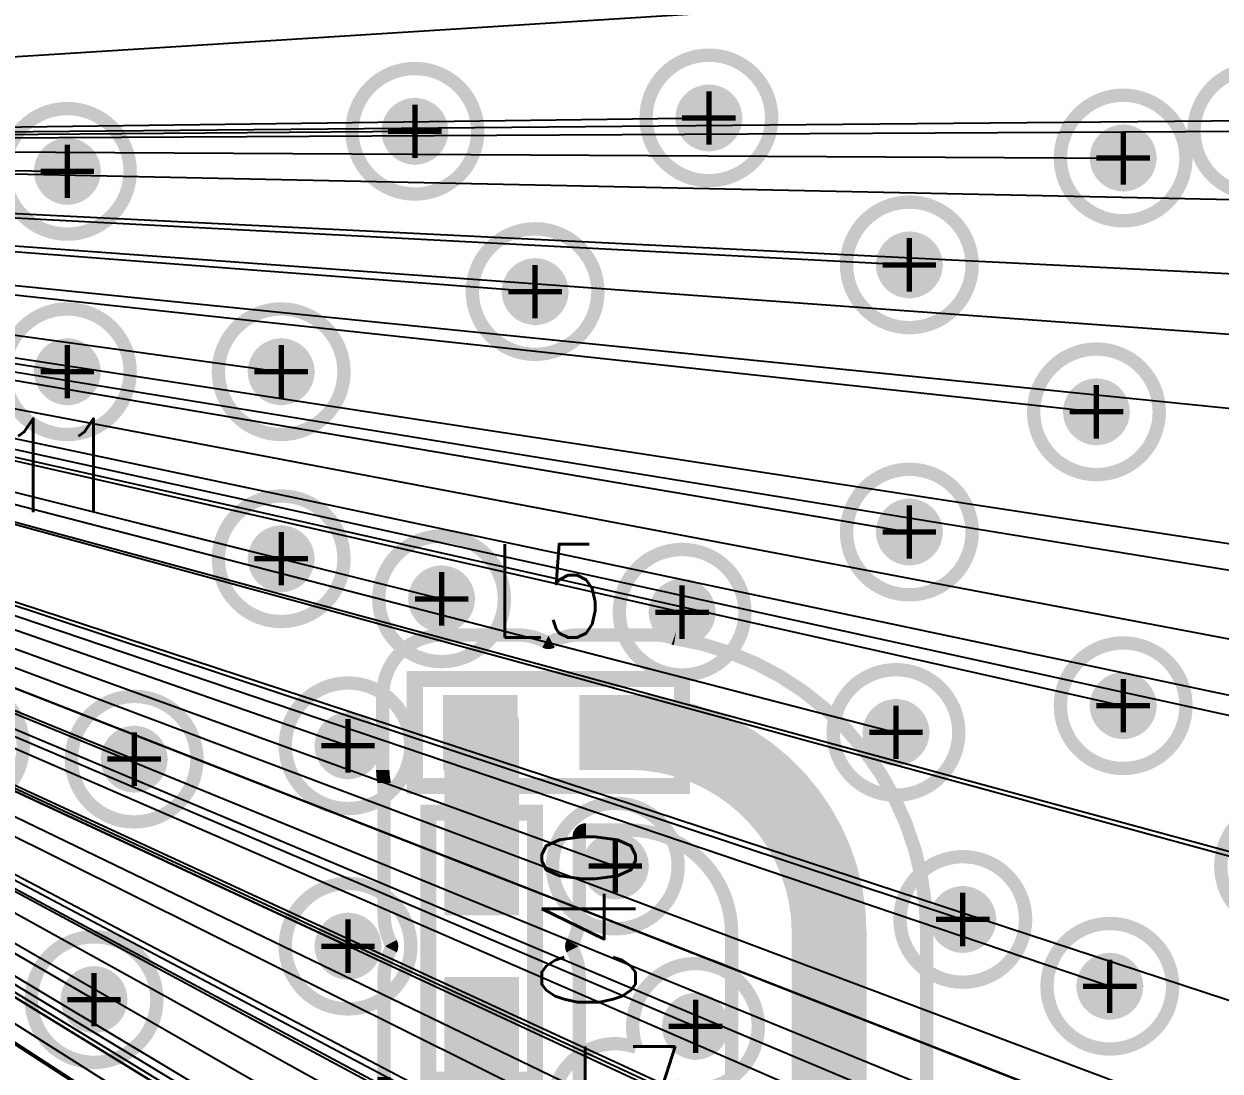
# Model space of a CAD drawing. Extents: x -1.33 to 3.2, y -3.63 to 2.02.
# Drawn here: x 0.8037 to 1.2512, y 1.3082 to 1.7002 of the extents above; entities that cross this region are included whole.
import ezdxf
from ezdxf.enums import TextEntityAlignment as Align

# ---------------------------------------------------------------- set-up
doc = ezdxf.new("R2010")
doc.units = 0
for name, pattern in [('SIG_0', [2, 1, 1]), ('SIG_10', [2, 1, 1]), ('SIG_12', [2, 1, 1]), ('SIG_52', [2, 1, 1]), ('SIG_9', [2, 1, 1])]:
    doc.linetypes.add(name, pattern=pattern)
for name, color, linetype in [('DRIL_PLTE_THRU_01', 16, 'CONTINUOUS'), ('DRIL_PLTE_THRU_02', 106, 'CONTINUOUS'), ('DRIL_PLTE_THRU_03', 255, 'CONTINUOUS'), ('DRIL_PLTE_THRU_04', 176, 'CONTINUOUS'), ('DRIL_SYMBOL', 254, 'CONTINUOUS'), ('LINK_00', 254, 'CONTINUOUS'), ('PADS_BOT', 5, 'CONTINUOUS'), ('PADS_INNER', 1, 'CONTINUOUS'), ('PADS_TOP', 1, 'CONTINUOUS'), ('PART_NAME_123', 255, 'CONTINUOUS'), ('PART_TOP_2DLINE_123', 255, 'CONTINUOUS'), ('POUR_VIATHERM_01', 1, 'CONTINUOUS'), ('POUR_VIATHERM_02', 112, 'CONTINUOUS'), ('POUR_VIATHERM_04', 5, 'CONTINUOUS'), ('POUR_VOID_01', 1, 'CONTINUOUS'), ('POUR_VOID_03', 222, 'CONTINUOUS'), ('TRACE_01', 1, 'CONTINUOUS'), ('VIAPTS', 34, 'CONTINUOUS')]:
    doc.layers.add(name, color=color, linetype=linetype)
doc.styles.add('W0$005', font='simplex', dxfattribs={"width": 0.75})

# ---------------------------------------------------------------- blocks, each defined once
blk = doc.blocks.new('POUR_VOID_730')
at = {"layer": 'POUR_VOID_01', "const_width": 0.005}
for points in [[(-15.8715, -16.664), (-15.8715, -16.54, 0.414214), (-15.91, -16.5015), (-15.9145, -16.5015), (-15.926, -16.5015, 0.414214), (-15.9285, -16.504), (-15.9285, -16.5055), (-15.9285, -16.5195), (-15.9285, -16.5335, -0.12007), (-15.93102, -16.54385, 0.243655), (-15.93102, -16.54615, -0.12007), (-15.9285, -16.5565), (-15.9285, -16.5705), (-15.9285, -16.5845), (-15.9285, -16.60103, 0.050124)], [(-16.004, -16.5965, 0.414214), (-16.0015, -16.594), (-16.0015, -16.5845), (-16.0015, -16.5565, -0.12007), (-15.99898, -16.54615, 0.243655), (-15.99898, -16.54385, -0.12007), (-16.0015, -16.5335), (-16.0015, -16.5195), (-16.0015, -16.48397, 0.050124), (-16.00155, -16.48348, -0.050126), (-16.002, -16.479), (-16.002, -16.451, -0.414214), (-15.9795, -16.4285), (-15.9515, -16.4285, -0.12007), (-15.94115, -16.43102, 0.243655), (-15.93885, -16.43102, -0.12007), (-15.9285, -16.4285), (-15.9005, -16.4285, -0.083708), (-15.89312, -16.42974, 0.044576), (-15.89269, -16.42985, -0.369264), (-15.7985, -16.54), (-15.7985, -16.67103, 0.050124)]]:
    blk.add_lwpolyline(points, format="xyb", dxfattribs=at)
blk = doc.blocks.new('POUR_OUTLINE_677')
blk.add_blockref('POUR_VOID_730', (0, 0))
blk = doc.blocks.new('POUR_VIATHERM_781')
at = {"layer": 'POUR_VIATHERM_01'}
for points in [[(-16.11, -16.5525), (-16.11, -16.5525)], [(-16.1225, -16.565), (-16.1225, -16.565)], [(-16.0975, -16.565), (-16.0975, -16.565)], [(-16.11, -16.5775), (-16.11, -16.5775)]]:
    blk.add_lwpolyline(points, dxfattribs=at)
blk = doc.blocks.new('POUR_VIATHERM_914')
at = {"layer": 'POUR_VIATHERM_01'}
for points in [[(-16.12, -16.3175), (-16.12, -16.3175)], [(-16.1325, -16.33), (-16.1325, -16.33)], [(-16.1075, -16.33), (-16.1075, -16.33)], [(-16.12, -16.3425), (-16.12, -16.3425)]]:
    blk.add_lwpolyline(points, dxfattribs=at)
blk = doc.blocks.new('POUR_VIATHERM_1218')
at = {"layer": 'POUR_VIATHERM_01'}
for points in [[(-15.725, -16.2375), (-15.725, -16.2375)], [(-15.7375, -16.25), (-15.7375, -16.25)], [(-15.7125, -16.25), (-15.7125, -16.25)], [(-15.725, -16.2625), (-15.725, -16.2625)]]:
    blk.add_lwpolyline(points, dxfattribs=at)
blk = doc.blocks.new('POUR_VIATHERM_1232')
at = {"layer": 'POUR_VIATHERM_01'}
for points in [[(-15.88, -16.2225), (-15.88, -16.2225)], [(-15.8925, -16.235), (-15.8925, -16.235)], [(-15.8675, -16.235), (-15.8675, -16.235)], [(-15.88, -16.2475), (-15.88, -16.2475)]]:
    blk.add_lwpolyline(points, dxfattribs=at)
blk = doc.blocks.new('POUR_VIATHERM_1233')
at = {"layer": 'POUR_VIATHERM_01'}
for points in [[(-15.99, -16.2275), (-15.99, -16.2275)], [(-16.0025, -16.24), (-16.0025, -16.24)], [(-15.9775, -16.24), (-15.9775, -16.24)], [(-15.99, -16.2525), (-15.99, -16.2525)]]:
    blk.add_lwpolyline(points, dxfattribs=at)
blk = doc.blocks.new('POUR_VIATHERM_1234')
at = {"layer": 'POUR_VIATHERM_01'}
for points in [[(-16.12, -16.2425), (-16.12, -16.2425)], [(-16.1325, -16.255), (-16.1325, -16.255)], [(-16.1075, -16.255), (-16.1075, -16.255)], [(-16.12, -16.2675), (-16.12, -16.2675)]]:
    blk.add_lwpolyline(points, dxfattribs=at)
blk = doc.blocks.new('POUR_VIATHERM_1262')
at = {"layer": 'POUR_VIATHERM_01'}
for points in [[(-15.915, -16.5025), (-15.915, -16.5025)], [(-15.9275, -16.515), (-15.9275, -16.515)], [(-15.9025, -16.515), (-15.9025, -16.515)], [(-15.915, -16.5275), (-15.915, -16.5275)]]:
    blk.add_lwpolyline(points, dxfattribs=at)
blk = doc.blocks.new('POUR_VIATHERM_1264')
at = {"layer": 'POUR_VIATHERM_01'}
for points in [[(-15.885, -16.5625), (-15.885, -16.5625)], [(-15.8975, -16.575), (-15.8975, -16.575)], [(-15.8725, -16.575), (-15.8725, -16.575)], [(-15.885, -16.5875), (-15.885, -16.5875)]]:
    blk.add_lwpolyline(points, dxfattribs=at)
blk = doc.blocks.new('POUR_VIATHERM_1339')
at = {"layer": 'POUR_VIATHERM_01'}
for points in [[(-15.785, -16.5225), (-15.785, -16.5225)], [(-15.7975, -16.535), (-15.7975, -16.535)], [(-15.7725, -16.535), (-15.7725, -16.535)], [(-15.785, -16.5475), (-15.785, -16.5475)]]:
    blk.add_lwpolyline(points, dxfattribs=at)
blk = doc.blocks.new('POUR_VIATHERM_1341')
at = {"layer": 'POUR_VIATHERM_01'}
for points in [[(-15.73, -16.5475), (-15.73, -16.5475)], [(-15.7425, -16.56), (-15.7425, -16.56)], [(-15.7175, -16.56), (-15.7175, -16.56)], [(-15.73, -16.5725), (-15.73, -16.5725)]]:
    blk.add_lwpolyline(points, dxfattribs=at)
blk = doc.blocks.new('POUR_VIATHERM_1342')
at = {"layer": 'POUR_VIATHERM_01'}
for points in [[(-15.81, -16.4525), (-15.81, -16.4525)], [(-15.8225, -16.465), (-15.8225, -16.465)], [(-15.7975, -16.465), (-15.7975, -16.465)], [(-15.81, -16.4775), (-15.81, -16.4775)]]:
    blk.add_lwpolyline(points, dxfattribs=at)
blk = doc.blocks.new('POUR_VIATHERM_1343')
at = {"layer": 'POUR_VIATHERM_01'}
for points in [[(-15.725, -16.4425), (-15.725, -16.4425)], [(-15.7375, -16.455), (-15.7375, -16.455)], [(-15.7125, -16.455), (-15.7125, -16.455)], [(-15.725, -16.4675), (-15.725, -16.4675)]]:
    blk.add_lwpolyline(points, dxfattribs=at)
blk = doc.blocks.new('POUR_VIATHERM_1344')
at = {"layer": 'POUR_VIATHERM_01'}
for points in [[(-15.89, -16.4075), (-15.89, -16.4075)], [(-15.9025, -16.42), (-15.9025, -16.42)], [(-15.8775, -16.42), (-15.8775, -16.42)], [(-15.89, -16.4325), (-15.89, -16.4325)]]:
    blk.add_lwpolyline(points, dxfattribs=at)
blk = doc.blocks.new('POUR_VIATHERM_1345')
at = {"layer": 'POUR_VIATHERM_01'}
for points in [[(-15.805, -16.3775), (-15.805, -16.3775)], [(-15.8175, -16.39), (-15.8175, -16.39)], [(-15.7925, -16.39), (-15.7925, -16.39)], [(-15.805, -16.4025), (-15.805, -16.4025)]]:
    blk.add_lwpolyline(points, dxfattribs=at)
blk = doc.blocks.new('POUR_VIATHERM_1346')
at = {"layer": 'POUR_VIATHERM_01'}
for points in [[(-16.095, -16.4625), (-16.095, -16.4625)], [(-16.1075, -16.475), (-16.1075, -16.475)], [(-16.0825, -16.475), (-16.0825, -16.475)], [(-16.095, -16.4875), (-16.095, -16.4875)]]:
    blk.add_lwpolyline(points, dxfattribs=at)
blk = doc.blocks.new('POUR_VIATHERM_1347')
at = {"layer": 'POUR_VIATHERM_01'}
for points in [[(-16.015, -16.4575), (-16.015, -16.4575)], [(-16.0275, -16.47), (-16.0275, -16.47)], [(-16.0025, -16.47), (-16.0025, -16.47)], [(-16.015, -16.4825), (-16.015, -16.4825)]]:
    blk.add_lwpolyline(points, dxfattribs=at)
blk = doc.blocks.new('POUR_VIATHERM_1352')
at = {"layer": 'POUR_VIATHERM_01'}
for points in [[(-16.015, -16.5325), (-16.015, -16.5325)], [(-16.0275, -16.545), (-16.0275, -16.545)], [(-16.0025, -16.545), (-16.0025, -16.545)], [(-16.015, -16.5575), (-16.015, -16.5575)]]:
    blk.add_lwpolyline(points, dxfattribs=at)
blk = doc.blocks.new('POUR_VIATHERM_1353')
at = {"layer": 'POUR_VIATHERM_01'}
for points in [[(-15.98, -16.4025), (-15.98, -16.4025)], [(-15.9925, -16.415), (-15.9925, -16.415)], [(-15.9675, -16.415), (-15.9675, -16.415)], [(-15.98, -16.4275), (-15.98, -16.4275)]]:
    blk.add_lwpolyline(points, dxfattribs=at)
blk = doc.blocks.new('POUR_VIATHERM_1354')
at = {"layer": 'POUR_VIATHERM_01'}
for points in [[(-16.04, -16.3175), (-16.04, -16.3175)], [(-16.0525, -16.33), (-16.0525, -16.33)], [(-16.0275, -16.33), (-16.0275, -16.33)], [(-16.04, -16.3425), (-16.04, -16.3425)]]:
    blk.add_lwpolyline(points, dxfattribs=at)
blk = doc.blocks.new('POUR_VIATHERM_1355')
at = {"layer": 'POUR_VIATHERM_01'}
for points in [[(-16.04, -16.3875), (-16.04, -16.3875)], [(-16.0525, -16.4), (-16.0525, -16.4)], [(-16.0275, -16.4), (-16.0275, -16.4)], [(-16.04, -16.4125), (-16.04, -16.4125)]]:
    blk.add_lwpolyline(points, dxfattribs=at)
blk = doc.blocks.new('POUR_VIATHERM_1356')
at = {"layer": 'POUR_VIATHERM_01'}
for points in [[(-15.945, -16.2875), (-15.945, -16.2875)], [(-15.9575, -16.3), (-15.9575, -16.3)], [(-15.9325, -16.3), (-15.9325, -16.3)], [(-15.945, -16.3125), (-15.945, -16.3125)]]:
    blk.add_lwpolyline(points, dxfattribs=at)
blk = doc.blocks.new('POUR_VIATHERM_1357')
at = {"layer": 'POUR_VIATHERM_01'}
for points in [[(-15.805, -16.2775), (-15.805, -16.2775)], [(-15.8175, -16.29), (-15.8175, -16.29)], [(-15.7925, -16.29), (-15.7925, -16.29)], [(-15.805, -16.3025), (-15.805, -16.3025)]]:
    blk.add_lwpolyline(points, dxfattribs=at)
blk = doc.blocks.new('POUR_VIATHERM_1358')
at = {"layer": 'POUR_VIATHERM_01'}
for points in [[(-15.735, -16.3325), (-15.735, -16.3325)], [(-15.7475, -16.345), (-15.7475, -16.345)], [(-15.7225, -16.345), (-15.7225, -16.345)], [(-15.735, -16.3575), (-15.735, -16.3575)]]:
    blk.add_lwpolyline(points, dxfattribs=at)
blk = doc.blocks.new('POUR_HEADER_0')
for name in ['POUR_OUTLINE_677', 'POUR_VIATHERM_1232', 'POUR_VIATHERM_1233', 'POUR_VIATHERM_1218', 'POUR_VIATHERM_1234', 'POUR_VIATHERM_1357', 'POUR_VIATHERM_1356', 'POUR_VIATHERM_914', 'POUR_VIATHERM_1354', 'POUR_VIATHERM_1358', 'POUR_VIATHERM_1345', 'POUR_VIATHERM_1355', 'POUR_VIATHERM_1353', 'POUR_VIATHERM_1344', 'POUR_VIATHERM_1343', 'POUR_VIATHERM_1342', 'POUR_VIATHERM_1347', 'POUR_VIATHERM_1346', 'POUR_VIATHERM_1262', 'POUR_VIATHERM_1339', 'POUR_VIATHERM_1352', 'POUR_VIATHERM_1341', 'POUR_VIATHERM_781', 'POUR_VIATHERM_1264']:
    blk.add_blockref(name, (18, 18))
blk = doc.blocks.new('POUR_VIATHERM_109')
at = {"layer": 'POUR_VIATHERM_04'}
for points in [[(-16.11, -16.5525), (-16.11, -16.5525)], [(-16.1225, -16.565), (-16.1225, -16.565)], [(-16.0975, -16.565), (-16.0975, -16.565)], [(-16.11, -16.5775), (-16.11, -16.5775)]]:
    blk.add_lwpolyline(points, dxfattribs=at)
blk = doc.blocks.new('POUR_VIATHERM_212')
at = {"layer": 'POUR_VIATHERM_04'}
for points in [[(-16.12, -16.3175), (-16.12, -16.3175)], [(-16.1325, -16.33), (-16.1325, -16.33)], [(-16.1075, -16.33), (-16.1075, -16.33)], [(-16.12, -16.3425), (-16.12, -16.3425)]]:
    blk.add_lwpolyline(points, dxfattribs=at)
blk = doc.blocks.new('POUR_VIATHERM_506')
at = {"layer": 'POUR_VIATHERM_04'}
for points in [[(-15.725, -16.2375), (-15.725, -16.2375)], [(-15.7375, -16.25), (-15.7375, -16.25)], [(-15.7125, -16.25), (-15.7125, -16.25)], [(-15.725, -16.2625), (-15.725, -16.2625)]]:
    blk.add_lwpolyline(points, dxfattribs=at)
blk = doc.blocks.new('POUR_VIATHERM_520')
at = {"layer": 'POUR_VIATHERM_04'}
for points in [[(-15.88, -16.2225), (-15.88, -16.2225)], [(-15.8925, -16.235), (-15.8925, -16.235)], [(-15.8675, -16.235), (-15.8675, -16.235)], [(-15.88, -16.2475), (-15.88, -16.2475)]]:
    blk.add_lwpolyline(points, dxfattribs=at)
blk = doc.blocks.new('POUR_VIATHERM_521')
at = {"layer": 'POUR_VIATHERM_04'}
for points in [[(-15.99, -16.2275), (-15.99, -16.2275)], [(-16.0025, -16.24), (-16.0025, -16.24)], [(-15.9775, -16.24), (-15.9775, -16.24)], [(-15.99, -16.2525), (-15.99, -16.2525)]]:
    blk.add_lwpolyline(points, dxfattribs=at)
blk = doc.blocks.new('POUR_VIATHERM_522')
at = {"layer": 'POUR_VIATHERM_04'}
for points in [[(-16.12, -16.2425), (-16.12, -16.2425)], [(-16.1325, -16.255), (-16.1325, -16.255)], [(-16.1075, -16.255), (-16.1075, -16.255)], [(-16.12, -16.2675), (-16.12, -16.2675)]]:
    blk.add_lwpolyline(points, dxfattribs=at)
blk = doc.blocks.new('POUR_VIATHERM_549')
at = {"layer": 'POUR_VIATHERM_04'}
for points in [[(-15.915, -16.5025), (-15.915, -16.5025)], [(-15.9275, -16.515), (-15.9275, -16.515)], [(-15.9025, -16.515), (-15.9025, -16.515)], [(-15.915, -16.5275), (-15.915, -16.5275)]]:
    blk.add_lwpolyline(points, dxfattribs=at)
blk = doc.blocks.new('POUR_VIATHERM_551')
at = {"layer": 'POUR_VIATHERM_04'}
for points in [[(-15.885, -16.5625), (-15.885, -16.5625)], [(-15.8975, -16.575), (-15.8975, -16.575)], [(-15.8725, -16.575), (-15.8725, -16.575)], [(-15.885, -16.5875), (-15.885, -16.5875)]]:
    blk.add_lwpolyline(points, dxfattribs=at)
blk = doc.blocks.new('POUR_VIATHERM_626')
at = {"layer": 'POUR_VIATHERM_04'}
for points in [[(-15.785, -16.5225), (-15.785, -16.5225)], [(-15.7975, -16.535), (-15.7975, -16.535)], [(-15.7725, -16.535), (-15.7725, -16.535)], [(-15.785, -16.5475), (-15.785, -16.5475)]]:
    blk.add_lwpolyline(points, dxfattribs=at)
blk = doc.blocks.new('POUR_VIATHERM_628')
at = {"layer": 'POUR_VIATHERM_04'}
for points in [[(-15.73, -16.5475), (-15.73, -16.5475)], [(-15.7425, -16.56), (-15.7425, -16.56)], [(-15.7175, -16.56), (-15.7175, -16.56)], [(-15.73, -16.5725), (-15.73, -16.5725)]]:
    blk.add_lwpolyline(points, dxfattribs=at)
blk = doc.blocks.new('POUR_VIATHERM_629')
at = {"layer": 'POUR_VIATHERM_04'}
for points in [[(-15.81, -16.4525), (-15.81, -16.4525)], [(-15.8225, -16.465), (-15.8225, -16.465)], [(-15.7975, -16.465), (-15.7975, -16.465)], [(-15.81, -16.4775), (-15.81, -16.4775)]]:
    blk.add_lwpolyline(points, dxfattribs=at)
blk = doc.blocks.new('POUR_VIATHERM_630')
at = {"layer": 'POUR_VIATHERM_04'}
for points in [[(-15.725, -16.4425), (-15.725, -16.4425)], [(-15.7375, -16.455), (-15.7375, -16.455)], [(-15.7125, -16.455), (-15.7125, -16.455)], [(-15.725, -16.4675), (-15.725, -16.4675)]]:
    blk.add_lwpolyline(points, dxfattribs=at)
blk = doc.blocks.new('POUR_VIATHERM_631')
at = {"layer": 'POUR_VIATHERM_04'}
for points in [[(-15.89, -16.4075), (-15.89, -16.4075)], [(-15.9025, -16.42), (-15.9025, -16.42)], [(-15.8775, -16.42), (-15.8775, -16.42)], [(-15.89, -16.4325), (-15.89, -16.4325)]]:
    blk.add_lwpolyline(points, dxfattribs=at)
blk = doc.blocks.new('POUR_VIATHERM_632')
at = {"layer": 'POUR_VIATHERM_04'}
for points in [[(-15.805, -16.3775), (-15.805, -16.3775)], [(-15.8175, -16.39), (-15.8175, -16.39)], [(-15.7925, -16.39), (-15.7925, -16.39)], [(-15.805, -16.4025), (-15.805, -16.4025)]]:
    blk.add_lwpolyline(points, dxfattribs=at)
blk = doc.blocks.new('POUR_VIATHERM_633')
at = {"layer": 'POUR_VIATHERM_04'}
for points in [[(-16.095, -16.4625), (-16.095, -16.4625)], [(-16.1075, -16.475), (-16.1075, -16.475)], [(-16.0825, -16.475), (-16.0825, -16.475)], [(-16.095, -16.4875), (-16.095, -16.4875)]]:
    blk.add_lwpolyline(points, dxfattribs=at)
blk = doc.blocks.new('POUR_VIATHERM_634')
at = {"layer": 'POUR_VIATHERM_04'}
for points in [[(-16.015, -16.4575), (-16.015, -16.4575)], [(-16.0275, -16.47), (-16.0275, -16.47)], [(-16.0025, -16.47), (-16.0025, -16.47)], [(-16.015, -16.4825), (-16.015, -16.4825)]]:
    blk.add_lwpolyline(points, dxfattribs=at)
blk = doc.blocks.new('POUR_VIATHERM_639')
at = {"layer": 'POUR_VIATHERM_04'}
for points in [[(-16.015, -16.5325), (-16.015, -16.5325)], [(-16.0275, -16.545), (-16.0275, -16.545)], [(-16.0025, -16.545), (-16.0025, -16.545)], [(-16.015, -16.5575), (-16.015, -16.5575)]]:
    blk.add_lwpolyline(points, dxfattribs=at)
blk = doc.blocks.new('POUR_VIATHERM_640')
at = {"layer": 'POUR_VIATHERM_04'}
for points in [[(-15.98, -16.4025), (-15.98, -16.4025)], [(-15.9925, -16.415), (-15.9925, -16.415)], [(-15.9675, -16.415), (-15.9675, -16.415)], [(-15.98, -16.4275), (-15.98, -16.4275)]]:
    blk.add_lwpolyline(points, dxfattribs=at)
blk = doc.blocks.new('POUR_VIATHERM_641')
at = {"layer": 'POUR_VIATHERM_04'}
for points in [[(-16.04, -16.3175), (-16.04, -16.3175)], [(-16.0525, -16.33), (-16.0525, -16.33)], [(-16.0275, -16.33), (-16.0275, -16.33)], [(-16.04, -16.3425), (-16.04, -16.3425)]]:
    blk.add_lwpolyline(points, dxfattribs=at)
blk = doc.blocks.new('POUR_VIATHERM_642')
at = {"layer": 'POUR_VIATHERM_04'}
for points in [[(-16.04, -16.3875), (-16.04, -16.3875)], [(-16.0525, -16.4), (-16.0525, -16.4)], [(-16.0275, -16.4), (-16.0275, -16.4)], [(-16.04, -16.4125), (-16.04, -16.4125)]]:
    blk.add_lwpolyline(points, dxfattribs=at)
blk = doc.blocks.new('POUR_VIATHERM_643')
at = {"layer": 'POUR_VIATHERM_04'}
for points in [[(-15.945, -16.2875), (-15.945, -16.2875)], [(-15.9575, -16.3), (-15.9575, -16.3)], [(-15.9325, -16.3), (-15.9325, -16.3)], [(-15.945, -16.3125), (-15.945, -16.3125)]]:
    blk.add_lwpolyline(points, dxfattribs=at)
blk = doc.blocks.new('POUR_VIATHERM_644')
at = {"layer": 'POUR_VIATHERM_04'}
for points in [[(-15.805, -16.2775), (-15.805, -16.2775)], [(-15.8175, -16.29), (-15.8175, -16.29)], [(-15.7925, -16.29), (-15.7925, -16.29)], [(-15.805, -16.3025), (-15.805, -16.3025)]]:
    blk.add_lwpolyline(points, dxfattribs=at)
blk = doc.blocks.new('POUR_VIATHERM_645')
at = {"layer": 'POUR_VIATHERM_04'}
for points in [[(-15.735, -16.3325), (-15.735, -16.3325)], [(-15.7475, -16.345), (-15.7475, -16.345)], [(-15.7225, -16.345), (-15.7225, -16.345)], [(-15.735, -16.3575), (-15.735, -16.3575)]]:
    blk.add_lwpolyline(points, dxfattribs=at)
blk = doc.blocks.new('POUR_HEADER_1')
for name in ['POUR_VIATHERM_520', 'POUR_VIATHERM_521', 'POUR_VIATHERM_506', 'POUR_VIATHERM_522', 'POUR_VIATHERM_644', 'POUR_VIATHERM_643', 'POUR_VIATHERM_212', 'POUR_VIATHERM_641', 'POUR_VIATHERM_645', 'POUR_VIATHERM_632', 'POUR_VIATHERM_642', 'POUR_VIATHERM_640', 'POUR_VIATHERM_631', 'POUR_VIATHERM_630', 'POUR_VIATHERM_629', 'POUR_VIATHERM_634', 'POUR_VIATHERM_633', 'POUR_VIATHERM_549', 'POUR_VIATHERM_626', 'POUR_VIATHERM_639', 'POUR_VIATHERM_628', 'POUR_VIATHERM_109', 'POUR_VIATHERM_551']:
    blk.add_blockref(name, (18, 18))
blk = doc.blocks.new('POUR_VIATHERM_2046')
at = {"layer": 'POUR_VIATHERM_02'}
for points in [[(-16.11, -16.5525), (-16.11, -16.5525)], [(-16.1225, -16.565), (-16.1225, -16.565)], [(-16.0975, -16.565), (-16.0975, -16.565)], [(-16.11, -16.5775), (-16.11, -16.5775)]]:
    blk.add_lwpolyline(points, dxfattribs=at)
blk = doc.blocks.new('POUR_VIATHERM_2152')
at = {"layer": 'POUR_VIATHERM_02'}
for points in [[(-16.12, -16.3175), (-16.12, -16.3175)], [(-16.1325, -16.33), (-16.1325, -16.33)], [(-16.1075, -16.33), (-16.1075, -16.33)], [(-16.12, -16.3425), (-16.12, -16.3425)]]:
    blk.add_lwpolyline(points, dxfattribs=at)
blk = doc.blocks.new('POUR_VIATHERM_2445')
at = {"layer": 'POUR_VIATHERM_02'}
for points in [[(-15.725, -16.2375), (-15.725, -16.2375)], [(-15.7375, -16.25), (-15.7375, -16.25)], [(-15.7125, -16.25), (-15.7125, -16.25)], [(-15.725, -16.2625), (-15.725, -16.2625)]]:
    blk.add_lwpolyline(points, dxfattribs=at)
blk = doc.blocks.new('POUR_VIATHERM_2459')
at = {"layer": 'POUR_VIATHERM_02'}
for points in [[(-15.88, -16.2225), (-15.88, -16.2225)], [(-15.8925, -16.235), (-15.8925, -16.235)], [(-15.8675, -16.235), (-15.8675, -16.235)], [(-15.88, -16.2475), (-15.88, -16.2475)]]:
    blk.add_lwpolyline(points, dxfattribs=at)
blk = doc.blocks.new('POUR_VIATHERM_2460')
at = {"layer": 'POUR_VIATHERM_02'}
for points in [[(-15.99, -16.2275), (-15.99, -16.2275)], [(-16.0025, -16.24), (-16.0025, -16.24)], [(-15.9775, -16.24), (-15.9775, -16.24)], [(-15.99, -16.2525), (-15.99, -16.2525)]]:
    blk.add_lwpolyline(points, dxfattribs=at)
blk = doc.blocks.new('POUR_VIATHERM_2461')
at = {"layer": 'POUR_VIATHERM_02'}
for points in [[(-16.12, -16.2425), (-16.12, -16.2425)], [(-16.1325, -16.255), (-16.1325, -16.255)], [(-16.1075, -16.255), (-16.1075, -16.255)], [(-16.12, -16.2675), (-16.12, -16.2675)]]:
    blk.add_lwpolyline(points, dxfattribs=at)
blk = doc.blocks.new('POUR_VIATHERM_2488')
at = {"layer": 'POUR_VIATHERM_02'}
for points in [[(-15.915, -16.5025), (-15.915, -16.5025)], [(-15.9275, -16.515), (-15.9275, -16.515)], [(-15.9025, -16.515), (-15.9025, -16.515)], [(-15.915, -16.5275), (-15.915, -16.5275)]]:
    blk.add_lwpolyline(points, dxfattribs=at)
blk = doc.blocks.new('POUR_VIATHERM_2490')
at = {"layer": 'POUR_VIATHERM_02'}
for points in [[(-15.885, -16.5625), (-15.885, -16.5625)], [(-15.8975, -16.575), (-15.8975, -16.575)], [(-15.8725, -16.575), (-15.8725, -16.575)], [(-15.885, -16.5875), (-15.885, -16.5875)]]:
    blk.add_lwpolyline(points, dxfattribs=at)
blk = doc.blocks.new('POUR_VIATHERM_2565')
at = {"layer": 'POUR_VIATHERM_02'}
for points in [[(-15.785, -16.5225), (-15.785, -16.5225)], [(-15.7975, -16.535), (-15.7975, -16.535)], [(-15.7725, -16.535), (-15.7725, -16.535)], [(-15.785, -16.5475), (-15.785, -16.5475)]]:
    blk.add_lwpolyline(points, dxfattribs=at)
blk = doc.blocks.new('POUR_VIATHERM_2567')
at = {"layer": 'POUR_VIATHERM_02'}
for points in [[(-15.73, -16.5475), (-15.73, -16.5475)], [(-15.7425, -16.56), (-15.7425, -16.56)], [(-15.7175, -16.56), (-15.7175, -16.56)], [(-15.73, -16.5725), (-15.73, -16.5725)]]:
    blk.add_lwpolyline(points, dxfattribs=at)
blk = doc.blocks.new('POUR_VIATHERM_2568')
at = {"layer": 'POUR_VIATHERM_02'}
for points in [[(-15.81, -16.4525), (-15.81, -16.4525)], [(-15.8225, -16.465), (-15.8225, -16.465)], [(-15.7975, -16.465), (-15.7975, -16.465)], [(-15.81, -16.4775), (-15.81, -16.4775)]]:
    blk.add_lwpolyline(points, dxfattribs=at)
blk = doc.blocks.new('POUR_VIATHERM_2569')
at = {"layer": 'POUR_VIATHERM_02'}
for points in [[(-15.725, -16.4425), (-15.725, -16.4425)], [(-15.7375, -16.455), (-15.7375, -16.455)], [(-15.7125, -16.455), (-15.7125, -16.455)], [(-15.725, -16.4675), (-15.725, -16.4675)]]:
    blk.add_lwpolyline(points, dxfattribs=at)
blk = doc.blocks.new('POUR_VIATHERM_2570')
at = {"layer": 'POUR_VIATHERM_02'}
for points in [[(-15.89, -16.4075), (-15.89, -16.4075)], [(-15.9025, -16.42), (-15.9025, -16.42)], [(-15.8775, -16.42), (-15.8775, -16.42)], [(-15.89, -16.4325), (-15.89, -16.4325)]]:
    blk.add_lwpolyline(points, dxfattribs=at)
blk = doc.blocks.new('POUR_VIATHERM_2571')
at = {"layer": 'POUR_VIATHERM_02'}
for points in [[(-15.805, -16.3775), (-15.805, -16.3775)], [(-15.8175, -16.39), (-15.8175, -16.39)], [(-15.7925, -16.39), (-15.7925, -16.39)], [(-15.805, -16.4025), (-15.805, -16.4025)]]:
    blk.add_lwpolyline(points, dxfattribs=at)
blk = doc.blocks.new('POUR_VIATHERM_2572')
at = {"layer": 'POUR_VIATHERM_02'}
for points in [[(-16.095, -16.4625), (-16.095, -16.4625)], [(-16.1075, -16.475), (-16.1075, -16.475)], [(-16.0825, -16.475), (-16.0825, -16.475)], [(-16.095, -16.4875), (-16.095, -16.4875)]]:
    blk.add_lwpolyline(points, dxfattribs=at)
blk = doc.blocks.new('POUR_VIATHERM_2573')
at = {"layer": 'POUR_VIATHERM_02'}
for points in [[(-16.015, -16.4575), (-16.015, -16.4575)], [(-16.0275, -16.47), (-16.0275, -16.47)], [(-16.0025, -16.47), (-16.0025, -16.47)], [(-16.015, -16.4825), (-16.015, -16.4825)]]:
    blk.add_lwpolyline(points, dxfattribs=at)
blk = doc.blocks.new('POUR_VIATHERM_2578')
at = {"layer": 'POUR_VIATHERM_02'}
for points in [[(-16.015, -16.5325), (-16.015, -16.5325)], [(-16.0275, -16.545), (-16.0275, -16.545)], [(-16.0025, -16.545), (-16.0025, -16.545)], [(-16.015, -16.5575), (-16.015, -16.5575)]]:
    blk.add_lwpolyline(points, dxfattribs=at)
blk = doc.blocks.new('POUR_VIATHERM_2579')
at = {"layer": 'POUR_VIATHERM_02'}
for points in [[(-15.98, -16.4025), (-15.98, -16.4025)], [(-15.9925, -16.415), (-15.9925, -16.415)], [(-15.9675, -16.415), (-15.9675, -16.415)], [(-15.98, -16.4275), (-15.98, -16.4275)]]:
    blk.add_lwpolyline(points, dxfattribs=at)
blk = doc.blocks.new('POUR_VIATHERM_2580')
at = {"layer": 'POUR_VIATHERM_02'}
for points in [[(-16.04, -16.3175), (-16.04, -16.3175)], [(-16.0525, -16.33), (-16.0525, -16.33)], [(-16.0275, -16.33), (-16.0275, -16.33)], [(-16.04, -16.3425), (-16.04, -16.3425)]]:
    blk.add_lwpolyline(points, dxfattribs=at)
blk = doc.blocks.new('POUR_VIATHERM_2581')
at = {"layer": 'POUR_VIATHERM_02'}
for points in [[(-16.04, -16.3875), (-16.04, -16.3875)], [(-16.0525, -16.4), (-16.0525, -16.4)], [(-16.0275, -16.4), (-16.0275, -16.4)], [(-16.04, -16.4125), (-16.04, -16.4125)]]:
    blk.add_lwpolyline(points, dxfattribs=at)
blk = doc.blocks.new('POUR_VIATHERM_2582')
at = {"layer": 'POUR_VIATHERM_02'}
for points in [[(-15.945, -16.2875), (-15.945, -16.2875)], [(-15.9575, -16.3), (-15.9575, -16.3)], [(-15.9325, -16.3), (-15.9325, -16.3)], [(-15.945, -16.3125), (-15.945, -16.3125)]]:
    blk.add_lwpolyline(points, dxfattribs=at)
blk = doc.blocks.new('POUR_VIATHERM_2583')
at = {"layer": 'POUR_VIATHERM_02'}
for points in [[(-15.805, -16.2775), (-15.805, -16.2775)], [(-15.8175, -16.29), (-15.8175, -16.29)], [(-15.7925, -16.29), (-15.7925, -16.29)], [(-15.805, -16.3025), (-15.805, -16.3025)]]:
    blk.add_lwpolyline(points, dxfattribs=at)
blk = doc.blocks.new('POUR_VIATHERM_2584')
at = {"layer": 'POUR_VIATHERM_02'}
for points in [[(-15.735, -16.3325), (-15.735, -16.3325)], [(-15.7475, -16.345), (-15.7475, -16.345)], [(-15.7225, -16.345), (-15.7225, -16.345)], [(-15.735, -16.3575), (-15.735, -16.3575)]]:
    blk.add_lwpolyline(points, dxfattribs=at)
blk = doc.blocks.new('POUR_HEADER_2')
for name in ['POUR_VIATHERM_2459', 'POUR_VIATHERM_2460', 'POUR_VIATHERM_2445', 'POUR_VIATHERM_2461', 'POUR_VIATHERM_2583', 'POUR_VIATHERM_2582', 'POUR_VIATHERM_2152', 'POUR_VIATHERM_2580', 'POUR_VIATHERM_2584', 'POUR_VIATHERM_2571', 'POUR_VIATHERM_2581', 'POUR_VIATHERM_2579', 'POUR_VIATHERM_2570', 'POUR_VIATHERM_2569', 'POUR_VIATHERM_2568', 'POUR_VIATHERM_2573', 'POUR_VIATHERM_2572', 'POUR_VIATHERM_2488', 'POUR_VIATHERM_2565', 'POUR_VIATHERM_2578', 'POUR_VIATHERM_2567', 'POUR_VIATHERM_2046', 'POUR_VIATHERM_2490']:
    blk.add_blockref(name, (18, 18))
blk = doc.blocks.new('POUR_VOID_1541')
at = {"layer": 'POUR_VOID_03', "const_width": 0.005}
blk.add_lwpolyline([(-16.1435, -16.255, 1), (-16.0965, -16.255, 1)], format="xyb", close=True, dxfattribs=at)
blk = doc.blocks.new('POUR_VOID_1540')
at = {"layer": 'POUR_VOID_03', "const_width": 0.005}
blk.add_lwpolyline([(-16.1435, -16.33, 1), (-16.0965, -16.33, 1)], format="xyb", close=True, dxfattribs=at)
blk = doc.blocks.new('POUR_VOID_1539')
at = {"layer": 'POUR_VOID_03', "const_width": 0.005}
blk.add_lwpolyline([(-16.1835, -16.47, 1), (-16.1365, -16.47, 1)], format="xyb", close=True, dxfattribs=at)
blk = doc.blocks.new('POUR_VOID_1532')
at = {"layer": 'POUR_VOID_03', "const_width": 0.005}
blk.add_lwpolyline([(-16.1185, -16.475, 1), (-16.0715, -16.475, 1)], format="xyb", close=True, dxfattribs=at)
blk = doc.blocks.new('POUR_VOID_1531')
at = {"layer": 'POUR_VOID_03', "const_width": 0.005}
blk.add_lwpolyline([(-16.1335, -16.565, 1), (-16.0865, -16.565, 1)], format="xyb", close=True, dxfattribs=at)
blk = doc.blocks.new('POUR_VOID_1526')
at = {"layer": 'POUR_VOID_03', "const_width": 0.005}
blk.add_lwpolyline([(-16.0635, -16.33, 1), (-16.0165, -16.33, 1)], format="xyb", close=True, dxfattribs=at)
blk = doc.blocks.new('POUR_VOID_1525')
at = {"layer": 'POUR_VOID_03', "const_width": 0.005}
blk.add_lwpolyline([(-16.0635, -16.4, 1), (-16.0165, -16.4, 1)], format="xyb", close=True, dxfattribs=at)
blk = doc.blocks.new('POUR_VOID_1523')
at = {"layer": 'POUR_VOID_03', "const_width": 0.005}
blk.add_lwpolyline([(-16.0135, -16.24, 1), (-15.9665, -16.24, 1)], format="xyb", close=True, dxfattribs=at)
blk = doc.blocks.new('POUR_VOID_1520')
at = {"layer": 'POUR_VOID_03', "const_width": 0.005}
blk.add_lwpolyline([(-15.9685, -16.3, 1), (-15.9215, -16.3, 1)], format="xyb", close=True, dxfattribs=at)
blk = doc.blocks.new('POUR_VOID_1519')
at = {"layer": 'POUR_VOID_03', "const_width": 0.005}
blk.add_lwpolyline([(-16.0035, -16.415, 1), (-15.9565, -16.415, 1)], format="xyb", close=True, dxfattribs=at)
blk = doc.blocks.new('POUR_VOID_1518')
at = {"layer": 'POUR_VOID_03', "const_width": 0.005}
blk.add_lwpolyline([(-16.0385, -16.47, 1), (-15.9915, -16.47, 1)], format="xyb", close=True, dxfattribs=at)
blk = doc.blocks.new('POUR_VOID_1517')
at = {"layer": 'POUR_VOID_03', "const_width": 0.005}
blk.add_lwpolyline([(-16.0385, -16.545, 1), (-15.9915, -16.545, 1)], format="xyb", close=True, dxfattribs=at)
blk = doc.blocks.new('POUR_VOID_1492')
at = {"layer": 'POUR_VOID_03', "const_width": 0.005}
blk.add_lwpolyline([(-15.9035, -16.235, 1), (-15.8565, -16.235, 1)], format="xyb", close=True, dxfattribs=at)
blk = doc.blocks.new('POUR_VOID_1491')
at = {"layer": 'POUR_VOID_03', "const_width": 0.005}
blk.add_lwpolyline([(-15.9135, -16.42, 1), (-15.8665, -16.42, 1)], format="xyb", close=True, dxfattribs=at)
blk = doc.blocks.new('POUR_VOID_1490')
at = {"layer": 'POUR_VOID_03', "const_width": 0.005}
blk.add_lwpolyline([(-15.9385, -16.515, 1), (-15.8915, -16.515, 1)], format="xyb", close=True, dxfattribs=at)
blk = doc.blocks.new('POUR_VOID_1489')
at = {"layer": 'POUR_VOID_03', "const_width": 0.005}
blk.add_lwpolyline([(-15.90715, -16.58285, -4.421656), (-15.89285, -16.59715, -4.421656)], format="xyb", close=True, dxfattribs=at)
blk = doc.blocks.new('POUR_VOID_1453')
at = {"layer": 'POUR_VOID_03', "const_width": 0.005}
blk.add_lwpolyline([(-15.8285, -16.29, 1), (-15.7815, -16.29, 1)], format="xyb", close=True, dxfattribs=at)
blk = doc.blocks.new('POUR_VOID_1452')
at = {"layer": 'POUR_VOID_03', "const_width": 0.005}
blk.add_lwpolyline([(-15.8285, -16.39, 1), (-15.7815, -16.39, 1)], format="xyb", close=True, dxfattribs=at)
blk = doc.blocks.new('POUR_VOID_1451')
at = {"layer": 'POUR_VOID_03', "const_width": 0.005}
blk.add_lwpolyline([(-15.8335, -16.465, 1), (-15.7865, -16.465, 1)], format="xyb", close=True, dxfattribs=at)
blk = doc.blocks.new('POUR_VOID_1449')
at = {"layer": 'POUR_VOID_03', "const_width": 0.005}
blk.add_lwpolyline([(-15.8085, -16.535, 1), (-15.7615, -16.535, 1)], format="xyb", close=True, dxfattribs=at)
blk = doc.blocks.new('POUR_VOID_1444')
at = {"layer": 'POUR_VOID_03', "const_width": 0.005}
blk.add_lwpolyline([(-15.7485, -16.25, 1), (-15.7015, -16.25, 1)], format="xyb", close=True, dxfattribs=at)
blk = doc.blocks.new('POUR_VOID_1443')
at = {"layer": 'POUR_VOID_03', "const_width": 0.005}
blk.add_lwpolyline([(-15.7585, -16.345, 1), (-15.7115, -16.345, 1)], format="xyb", close=True, dxfattribs=at)
blk = doc.blocks.new('POUR_VOID_1442')
at = {"layer": 'POUR_VOID_03', "const_width": 0.005}
blk.add_lwpolyline([(-15.7485, -16.455, 1), (-15.7015, -16.455, 1)], format="xyb", close=True, dxfattribs=at)
blk = doc.blocks.new('POUR_VOID_1441')
at = {"layer": 'POUR_VOID_03', "const_width": 0.005}
blk.add_lwpolyline([(-15.7535, -16.56, 1), (-15.7065, -16.56, 1)], format="xyb", close=True, dxfattribs=at)
blk = doc.blocks.new('POUR_VOID_1439')
at = {"layer": 'POUR_VOID_03', "const_width": 0.005}
blk.add_lwpolyline([(-15.6985, -16.24, 1), (-15.6515, -16.24, 1)], format="xyb", close=True, dxfattribs=at)
blk = doc.blocks.new('POUR_VOID_1436')
at = {"layer": 'POUR_VOID_03', "const_width": 0.005}
blk.add_lwpolyline([(-15.6885, -16.515, 1), (-15.6415, -16.515, 1)], format="xyb", close=True, dxfattribs=at)
blk = doc.blocks.new('POUR_OUTLINE_1392')
for name in ['POUR_VOID_1492', 'POUR_VOID_1523', 'POUR_VOID_1439', 'POUR_VOID_1444', 'POUR_VOID_1541', 'POUR_VOID_1453', 'POUR_VOID_1520', 'POUR_VOID_1540', 'POUR_VOID_1526', 'POUR_VOID_1443', 'POUR_VOID_1452', 'POUR_VOID_1525', 'POUR_VOID_1519', 'POUR_VOID_1491', 'POUR_VOID_1442', 'POUR_VOID_1451', 'POUR_VOID_1539', 'POUR_VOID_1518', 'POUR_VOID_1532', 'POUR_VOID_1490', 'POUR_VOID_1436', 'POUR_VOID_1449', 'POUR_VOID_1517', 'POUR_VOID_1441', 'POUR_VOID_1531', 'POUR_VOID_1489']:
    blk.add_blockref(name, (0, 0))
blk = doc.blocks.new('POUR_HEADER_3')
blk.add_blockref('POUR_OUTLINE_1392', (18, 15.915))
blk = doc.blocks.new('SMOOTH_0$006')
at = {"const_width": 0.003}
blk.add_lwpolyline([(-0.0015, 0, 1), (0.0015, 0, 1)], format="xyb", close=True, dxfattribs=at)
blk = doc.blocks.new('PART_BODY_TOP_24')
at = {"layer": 'PART_TOP_2DLINE_123', "const_width": 0.006}
blk.add_lwpolyline([(-0.05, -0.02), (0.05, -0.02), (0.05, 0.02), (-0.05, 0.02)], close=True, dxfattribs=at)
at = {"layer": 'PART_TOP_2DLINE_123'}
for p in [(-0.05, 0.02), (0.05, 0.02), (-0.05, -0.02), (0.05, -0.02)]:
    blk.add_blockref('SMOOTH_0$006', p, dxfattribs=at)
blk = doc.blocks.new('DRIL_HOLE_0')
blk.add_lwpolyline([(0, 0, 1), (0, 0, 1)], format="xyb", close=True)
blk = doc.blocks.new('PAD_10')
blk.add_lwpolyline([(0, 0, 1), (0, 0, 1)], format="xyb", close=True)
blk = doc.blocks.new('PAD_12')
at = {"const_width": 0.028}
blk.add_lwpolyline([(-0.014, 0), (0.014, 0)], dxfattribs=at)
blk = doc.blocks.new('STK_TOP_8')
at = {"layer": 'DRIL_PLTE_THRU_01'}
blk.add_blockref('DRIL_HOLE_0', (0, 0), dxfattribs=at)
at = {"layer": 'DRIL_PLTE_THRU_02'}
blk.add_blockref('DRIL_HOLE_0', (0, 0), dxfattribs=at)
at = {"layer": 'DRIL_PLTE_THRU_03'}
blk.add_blockref('DRIL_HOLE_0', (0, 0), dxfattribs=at)
at = {"layer": 'DRIL_PLTE_THRU_04'}
blk.add_blockref('DRIL_HOLE_0', (0, 0), dxfattribs=at)
at = {"layer": 'PADS_BOT'}
blk.add_blockref('PAD_10', (0, 0), dxfattribs=at)
at = {"layer": 'PADS_INNER'}
blk.add_blockref('PAD_10', (0, 0), dxfattribs=at)
at = {"layer": 'PADS_TOP'}
blk.add_blockref('PAD_12', (0, 0), dxfattribs=at)
blk = doc.blocks.new('SYM_TOP_6')
for name, p in [('PART_BODY_TOP_24', (0, 0)), ('STK_TOP_8', (-0.0255, 0)), ('STK_TOP_8', (0.0255, 0))]:
    blk.add_blockref(name, p)
blk = doc.blocks.new('PART_TOP_40')
blk.add_blockref('SYM_TOP_6', (0, 0))
at = {"layer": 'PART_NAME_123', "style": 'W0$005', "width": 0.75}
blk.add_text('C40', height=0.035, rotation=-180, dxfattribs=at).set_placement((-0.01, 0.04), align=Align.MIDDLE_CENTER)
blk = doc.blocks.new('PART_TOP_105')
blk.add_blockref('SYM_TOP_6', (0, 0))
at = {"layer": 'PART_NAME_123', "style": 'W0$005', "width": 0.75}
blk.add_text('L5', height=0.035, dxfattribs=at).set_placement((0, 0.053), align=Align.MIDDLE_CENTER)
blk = doc.blocks.new('PART_TOP_107')
blk.add_blockref('SYM_TOP_6', (0, 0))
at = {"layer": 'PART_NAME_123', "style": 'W0$005', "width": 0.75}
blk.add_text('L7', height=0.035, dxfattribs=at).set_placement((0.08, 0.02), align=Align.MIDDLE_CENTER)
blk = doc.blocks.new('PART_BODY_TOP_38')
at = {"layer": 'PART_TOP_2DLINE_123', "const_width": 0.006}
for points in [[(-0.05512, -0.06299), (-0.06299, -0.06299), (-0.06299, 0.06299), (-0.05512, 0.06299)], [(0.05512, -0.06299), (0.06299, -0.06299), (0.06299, 0.06299), (0.05512, 0.06299)]]:
    blk.add_lwpolyline(points, dxfattribs=at)
at = {"layer": 'PART_TOP_2DLINE_123'}
for p in [(-0.06299, 0.06299), (-0.05512, 0.06299), (0.05512, 0.06299), (0.06299, 0.06299), (-0.06299, -0.06299), (-0.05512, -0.06299), (0.05512, -0.06299), (0.06299, -0.06299)]:
    blk.add_blockref('SMOOTH_0$006', p, dxfattribs=at)
blk = doc.blocks.new('PAD_47')
at = {"const_width": 0.02362}
blk.add_lwpolyline([(-0.02165, 0), (0.02165, 0)], dxfattribs=at)
blk = doc.blocks.new('STK_TOP_38')
at = {"layer": 'DRIL_PLTE_THRU_01'}
blk.add_blockref('DRIL_HOLE_0', (0, 0), dxfattribs=at)
at = {"layer": 'DRIL_PLTE_THRU_02'}
blk.add_blockref('DRIL_HOLE_0', (0, 0), dxfattribs=at)
at = {"layer": 'DRIL_PLTE_THRU_03'}
blk.add_blockref('DRIL_HOLE_0', (0, 0), dxfattribs=at)
at = {"layer": 'DRIL_PLTE_THRU_04'}
blk.add_blockref('DRIL_HOLE_0', (0, 0), dxfattribs=at)
at = {"layer": 'PADS_BOT'}
blk.add_blockref('PAD_10', (0, 0), dxfattribs=at)
at = {"layer": 'PADS_INNER'}
blk.add_blockref('PAD_10', (0, 0), dxfattribs=at)
at = {"layer": 'PADS_TOP', "rotation": 90}
blk.add_blockref('PAD_47', (0, 0), dxfattribs=at)
blk = doc.blocks.new('SYM_TOP_20')
for name, p in [('STK_TOP_38', (-0.03543, 0.05118)), ('STK_TOP_38', (0, 0.05118)), ('STK_TOP_38', (0.03543, 0.05118)), ('PART_BODY_TOP_38', (0, 0)), ('STK_TOP_38', (-0.03543, -0.05118)), ('STK_TOP_38', (0, -0.05118)), ('STK_TOP_38', (0.03543, -0.05118))]:
    blk.add_blockref(name, p)
blk = doc.blocks.new('PART_TOP_151')
blk.add_blockref('SYM_TOP_20', (0, 0))
at = {"layer": 'PART_NAME_123', "style": 'W0$005', "width": 0.75}
blk.add_text('U11', height=0.035, dxfattribs=at).set_placement((0.11, 0.015), align=Align.MIDDLE_CENTER)
blk = doc.blocks.new('SMOOTH_0$028')
at = {"const_width": 0.014}
blk.add_lwpolyline([(-0.007, 0, 1), (0.007, 0, 1)], format="xyb", close=True, dxfattribs=at)
blk = doc.blocks.new('TRACE_422')
at = {"layer": 'TRACE_01', "linetype": 'SIG_12', "const_width": 0.028}
blk.add_lwpolyline([(1.03, 1.435), (1.0255, 1.435)], dxfattribs=at)
at = {"layer": 'TRACE_01'}
for p in [(1.0255, 1.435), (1.03, 1.435)]:
    blk.add_blockref('SMOOTH_0$028', p, dxfattribs=at)
blk = doc.blocks.new('DRIL_SYMBOL_0$012')
at = {"layer": 'DRIL_SYMBOL', "const_width": 0.002}
for points in [[(0, -0.01), (0, 0.01)], [(-0.01, 0), (0.01, 0)]]:
    blk.add_lwpolyline(points, dxfattribs=at)
blk = doc.blocks.new('DRIL_HOLE_0$012')
at = {"const_width": 0.006}
blk.add_lwpolyline([(-0.003, 0, 1), (0.003, 0, 1)], format="xyb", close=True, dxfattribs=at)
blk.add_blockref('DRIL_SYMBOL_0$012', (0, 0))
blk = doc.blocks.new('PAD_66')
at = {"const_width": 0.0125}
blk.add_lwpolyline([(0, -0.00625, 1), (0, 0.00625, 1)], format="xyb", close=True, dxfattribs=at)
blk = doc.blocks.new('STK_TOP_3')
at = {"layer": 'DRIL_PLTE_THRU_01'}
blk.add_blockref('DRIL_HOLE_0$012', (0, 0), dxfattribs=at)
at = {"layer": 'DRIL_PLTE_THRU_02'}
blk.add_blockref('DRIL_HOLE_0$012', (0, 0), dxfattribs=at)
at = {"layer": 'DRIL_PLTE_THRU_03'}
blk.add_blockref('DRIL_HOLE_0$012', (0, 0), dxfattribs=at)
at = {"layer": 'DRIL_PLTE_THRU_04'}
blk.add_blockref('DRIL_HOLE_0$012', (0, 0), dxfattribs=at)
at = {"layer": 'PADS_BOT'}
blk.add_blockref('PAD_66', (0, 0), dxfattribs=at)
at = {"layer": 'PADS_INNER'}
blk.add_blockref('PAD_66', (0, 0), dxfattribs=at)
at = {"layer": 'PADS_TOP'}
blk.add_blockref('PAD_66', (0, 0), dxfattribs=at)
blk = doc.blocks.new('SYM_TOP_1')
blk.add_blockref('STK_TOP_3', (0, 0))

msp = doc.modelspace()

# ---------------------------------------------------------------- linework, layer by layer
at = {"layer": 'LINK_00', "linetype": 'SIG_0'}
for q in [(1.465, 1.73), (1.36, 1.665), (1.06, 1.665), (1.265, 1.66), (0.95, 1.66), (0.83, 1.335), (0.82, 1.57), (1.155, 1.09), (1.56, 1.155), (1.56, 1.06), (1.56, 0.97), (1.56, 0.87), (1.505, 0.915), (1.43, 0.95), (1.385, 0.94), (1.465, 1.63), (1.465, 1.535), (1.49, 1.02), (1.465, 1.43), (1.375, 1.415), (1.39, 1.485), (1.38, 1.575), (1.29, 1.49), (1.215, 1.65), (1.29, 1.605), (1.275, 1.385), (1.265, 1.27), (1.315, 1.22), (1.325, 1.135), (1.41, 1.23), (1.425, 1.125), (1.345, 1.305), (1.3, 1.045), (0.82, 1.645), (1.51, 1.395), (1.415, 1.345), (1.49, 1.16), (0.895, 1.28), (1.025, 1.385), (1.025, 1.295), (1.055, 1.325), (1.055, 1.245), (1.055, 1.165), (1.155, 1.365), (1.155, 1.275), (1.21, 1.34), (1.13, 1.435), (1.215, 1.445), (1.05, 1.48), (1.135, 1.51), (0.845, 1.425), (0.925, 1.43), (0.925, 1.355), (0.96, 1.485), (0.9, 1.57), (0.9, 1.5), (0.995, 1.6), (1.135, 1.61), (1.205, 1.555), (1.155, 1.185), (1.235, 1.215), (1.23, 1.13), (1.0545, 1.21)]:
    msp.add_line((0.28, 1.655), q, dxfattribs=at)
at = {"layer": 'TRACE_01', "linetype": 'SIG_9', "const_width": 0.028}
msp.add_lwpolyline([(0.975, 1.3805), (0.975, 1.4345), (0.9745, 1.435)], dxfattribs=at)
at = {"layer": 'TRACE_01', "linetype": 'SIG_12', "const_width": 0.028}
msp.add_lwpolyline([(1.105, 1.36, 0.414214), (1.03, 1.435)], format="xyb", dxfattribs=at)
msp.add_lwpolyline([(1.105, 1.0705), (1.105, 1.36)], dxfattribs=at)
at = {"layer": 'TRACE_01', "linetype": 'SIG_10', "const_width": 0.028}
for points in [[(0.9755, 1.28), (0.975, 1.28), (0.975, 1.3295)], [(0.975, 1.1855), (0.975, 1.3295)], [(0.9755, 1.235), (0.975, 1.235), (0.975, 1.3295)]]:
    msp.add_lwpolyline(points, dxfattribs=at)

# ---------------------------------------------------------------- block references
at = {"linetype": 'SIG_0'}
for name in ['POUR_HEADER_0', 'POUR_HEADER_1', 'POUR_HEADER_2']:
    msp.add_blockref(name, (-1.06, -0.1), dxfattribs=at)
at = {"linetype": 'SIG_52'}
msp.add_blockref('POUR_HEADER_3', (-1.06, 1.985), dxfattribs=at)
for name, p in [('PART_TOP_151', (0.695, 1.52)), ('PART_TOP_105', (1, 1.435)), ('TRACE_422', (0, 0)), ('PART_TOP_107', (0.95, 1.28))]:
    msp.add_blockref(name, p)
at = {"rotation": 270}
msp.add_blockref('PART_TOP_40', (0.975, 1.355), dxfattribs=at)
at = {"layer": 'TRACE_01'}
for p in [(0.9745, 1.435), (0.975, 1.4345), (1.03, 1.435), (0.975, 1.3805), (1.105, 1.36), (1.105, 1.36), (0.975, 1.3295), (0.975, 1.3295), (0.975, 1.3295)]:
    msp.add_blockref('SMOOTH_0$028', p, dxfattribs=at)
at = {"layer": 'VIAPTS', "linetype": 'SIG_0'}
for p in [(1.06, 1.665), (0.95, 1.66), (1.215, 1.65), (0.82, 1.645), (1.135, 1.61), (0.995, 1.6), (0.82, 1.57), (0.9, 1.57), (1.205, 1.555), (1.135, 1.51), (0.9, 1.5), (0.96, 1.485), (1.05, 1.48), (1.215, 1.445), (1.13, 1.435), (0.925, 1.43), (0.845, 1.425), (1.025, 1.385), (1.155, 1.365), (0.925, 1.355), (1.21, 1.34), (0.83, 1.335), (1.055, 1.325)]:
    msp.add_blockref('SYM_TOP_1', p, dxfattribs=at)

doc.saveas('drawing.dxf')
